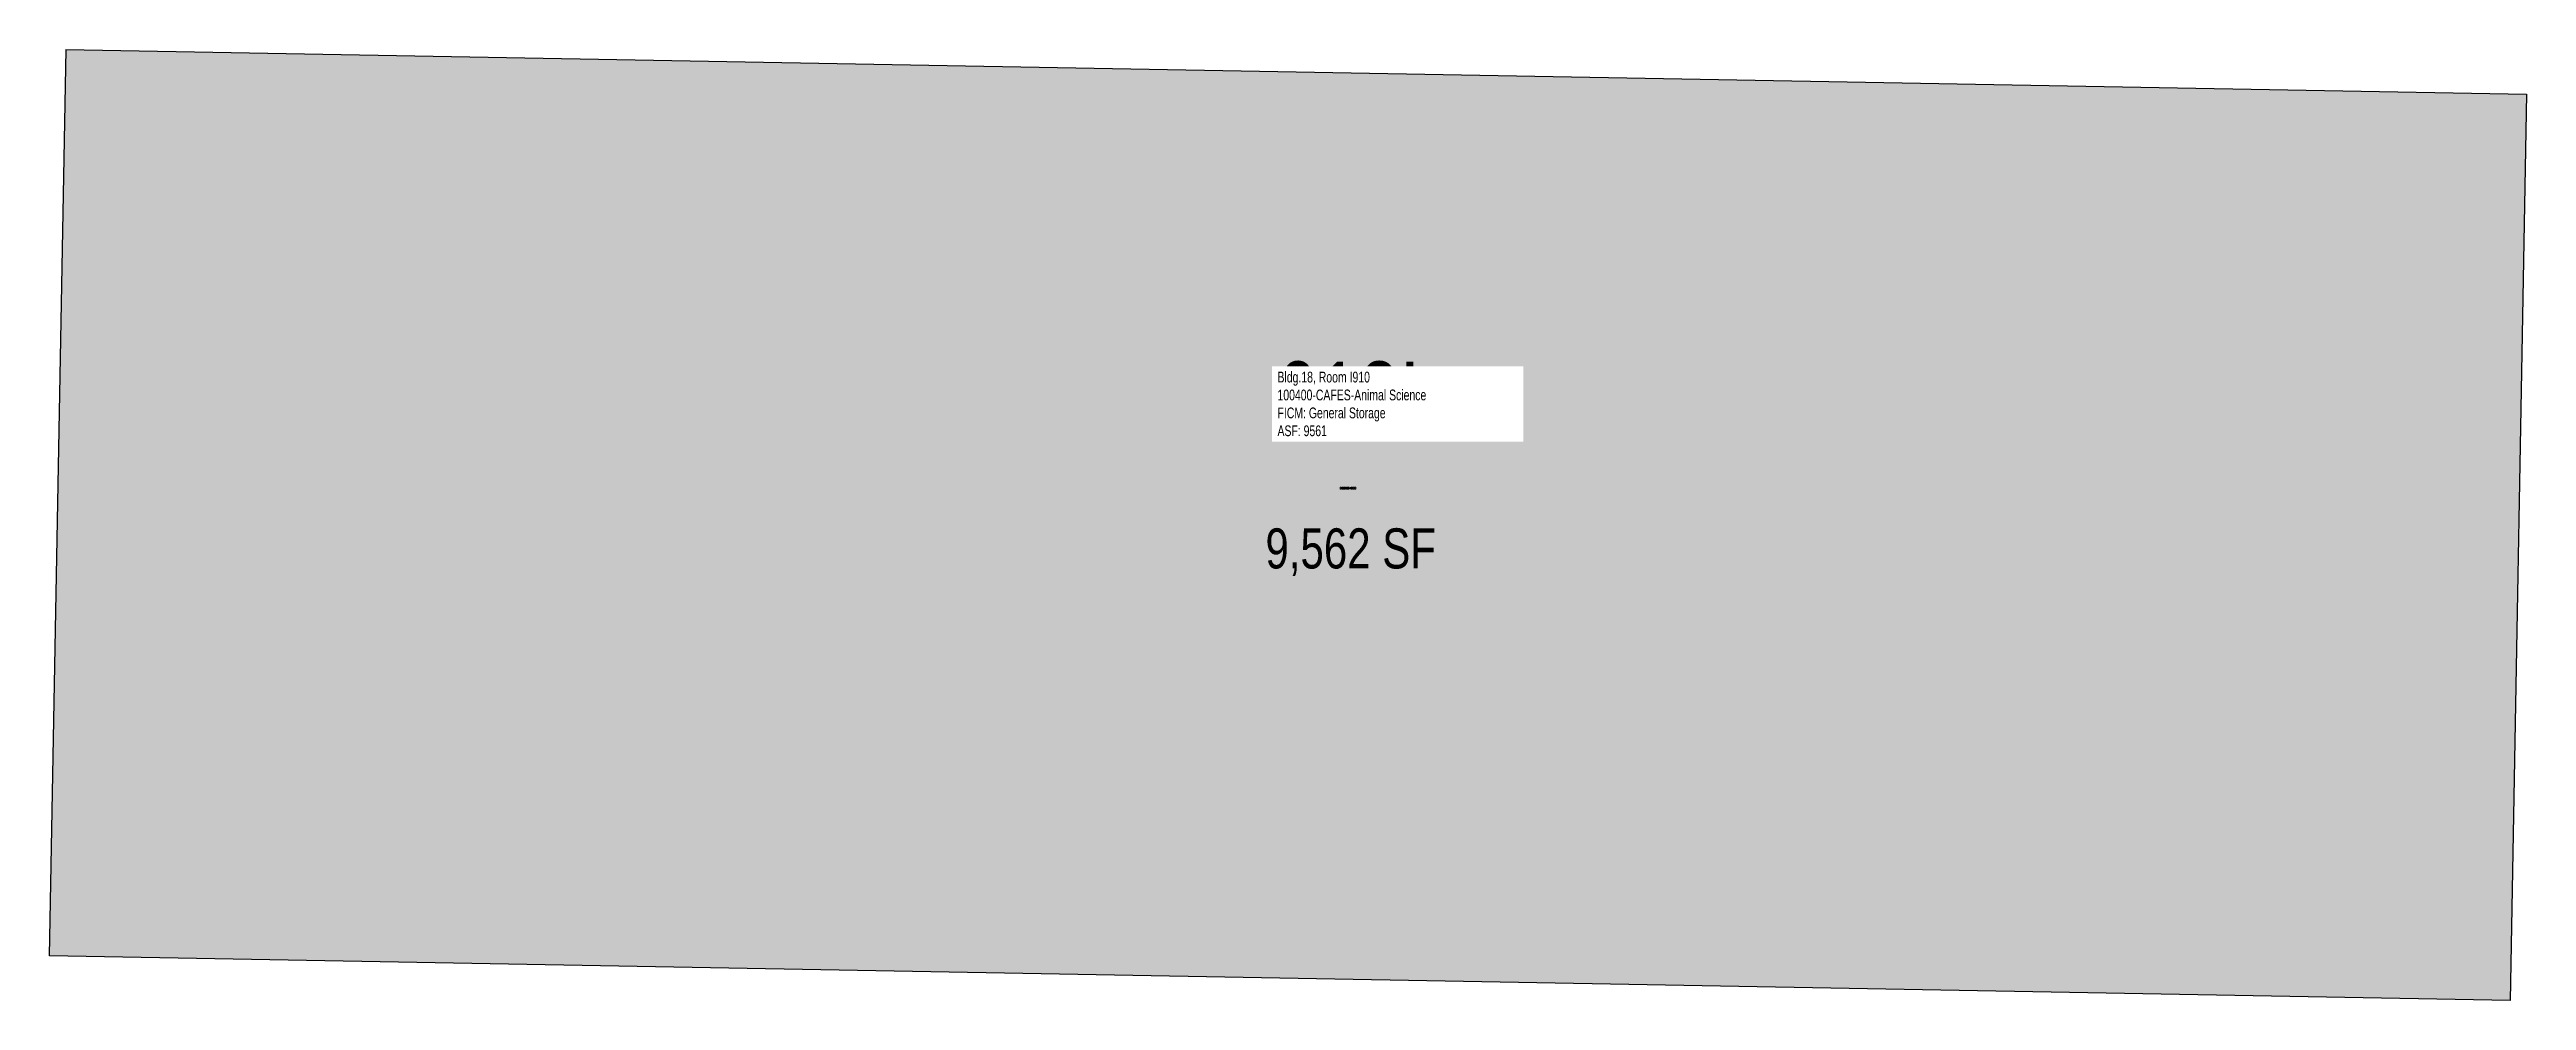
# Model space of a CAD drawing. Header units: inches. Extents: x 1 to 1946, y 0 to 747.
import ezdxf
from ezdxf.enums import TextEntityAlignment as Align

# ---------------------------------------------------------------- set-up
doc = ezdxf.new("R2010")
doc.units = ezdxf.units.IN
doc.header["$MEASUREMENT"] = 0
for name, color, linetype in [('A-IDEN-RNUM', 7, 'Continuous'), ('A-IDEN-SNUM', 4, 'Continuous'), ('A-IDEN-VNUM', 4, 'Continuous'), ('A-WALL', 5, 'Continuous'), ('AREA-TEXT', 3, 'Continuous'), ('Rooms-Category-Color', 7, 'Continuous'), ('Rooms-College-Color', 7, 'Continuous'), ('Rooms-Department-Color', 7, 'Continuous'), ('Rooms-Division-Color', 7, 'Continuous'), ('Rooms-Information', 7, 'Continuous')]:
    doc.layers.add(name, color=color, linetype=linetype)
doc.styles.add('AREA', font='arial.ttf', dxfattribs={"width": 0.75, "height": 60})
doc.styles.add('ID', font='ARIALN.TTF', dxfattribs={"width": 0.85, "height": 0.25})
doc.styles.add('ROOMSNUMBER', font='TXT.SHX', dxfattribs={"height": 1})

msp = doc.modelspace()

# ---------------------------------------------------------------- hatches: boundary and pattern name
at = {"layer": 'Rooms-Category-Color', "true_color": 0xe3c5e1}
msp.add_hatch(color=254, dxfattribs=at).paths.add_polyline_path([(1933.4, 0), (1946.3, 712.2), (13.5, 747.2), (0.6, 35)])
at = {"layer": 'Rooms-College-Color', "true_color": 0xe3c5e1}
msp.add_hatch(color=254, dxfattribs=at).paths.add_polyline_path([(1933.4, 0), (1946.3, 712.2), (13.5, 747.2), (0.6, 35)])
at = {"layer": 'Rooms-Department-Color', "true_color": 0xe3c5e1}
msp.add_hatch(color=254, dxfattribs=at).paths.add_polyline_path([(1933.4, 0), (1946.3, 712.2), (13.5, 747.2), (0.6, 35)])
at = {"layer": 'Rooms-Division-Color', "true_color": 0xe3c5e1}
msp.add_hatch(color=254, dxfattribs=at).paths.add_polyline_path([(1933.4, 0), (1946.3, 712.2), (13.5, 747.2), (0.6, 35)])

# ---------------------------------------------------------------- linework, layer by layer
at = {"layer": 'A-WALL'}
msp.add_lwpolyline([(13.5, 747.2), (1946.3, 712.2), (1933.4, 0), (0.6, 35), (13.6, 747.2)], dxfattribs=at)

# ---------------------------------------------------------------- texts
at = {"layer": 'A-IDEN-RNUM', "style": 'ROOMSNUMBER'}
msp.add_text('0910-00', height=1.57, dxfattribs=at).set_placement((1020.6, 402.5), align=Align.MIDDLE)
at = {"layer": 'A-IDEN-SNUM', "style": 'ROOMSNUMBER'}
msp.add_text('0180I91000', height=1.57, dxfattribs=at).set_placement((1020.6, 402.5), align=Align.MIDDLE)
at = {"layer": 'A-IDEN-VNUM', "style": 'ID', "width": 0.85}
msp.add_text('018I', height=59.06, dxfattribs=at).set_placement((1021.2, 472.5), align=Align.MIDDLE)
at = {"layer": 'AREA-TEXT', "style": 'AREA', "width": 0.75}
msp.add_text('9,562 SF', height=31.5, dxfattribs=at).set_placement((1022.7, 355.2), align=Align.MIDDLE_CENTER)

# ---------------------------------------------------------------- next in the draw order: texts
at = {"layer": 'Rooms-Information', "insert": (965.2, 443.3), "char_height": 8.438, "width": 189, "attachment_point": 7, "style": 'ID', "bg_fill": 3, "box_fill_scale": 1.5, "bg_fill_color": 256, "bg_fill_true_color": 13158600, "bg_fill_transparency": 0}
msp.add_mtext('Bldg.18, Room I910^M^J100400-CAFES-Animal Science^M^JFICM: General Storage^M^JASF: 9561', dxfattribs=at)

doc.saveas('drawing.dxf')
